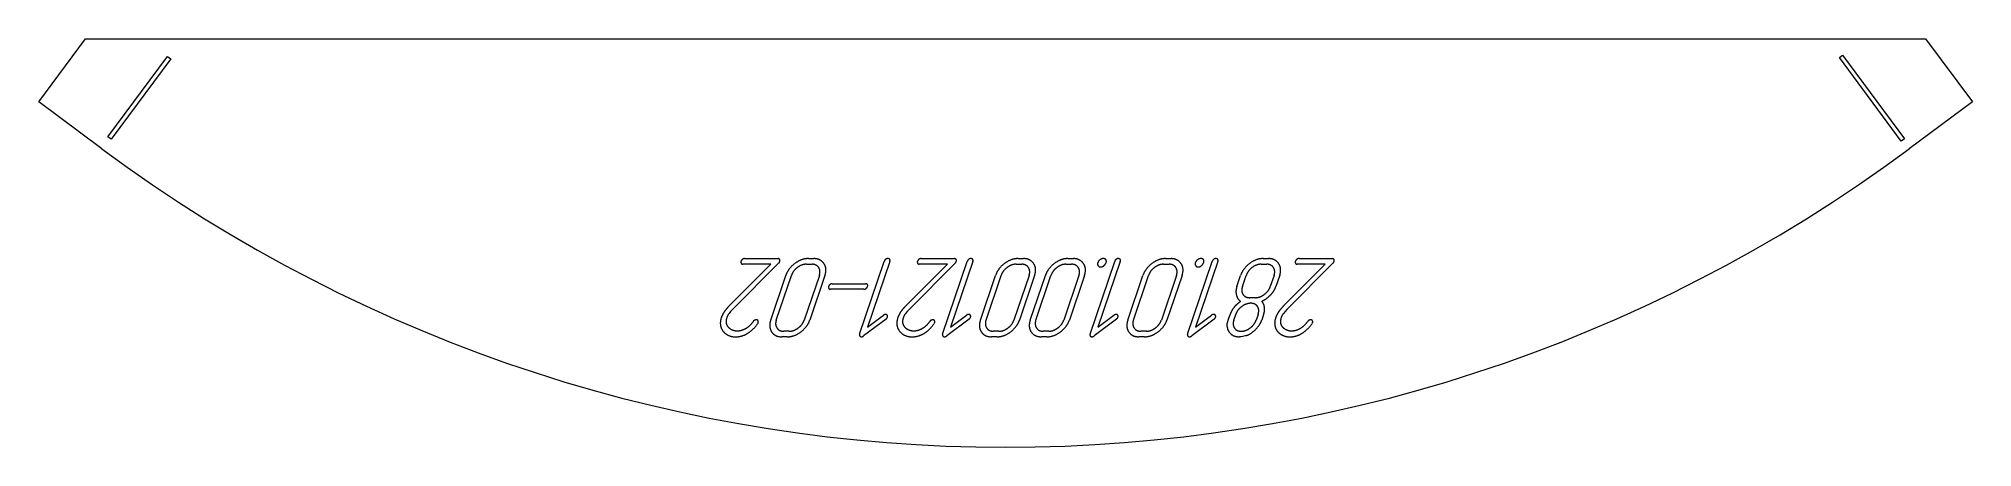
# Model space of a CAD drawing. Header units: millimetres. Extents: x -12 to 481, y -104 to 0.
import ezdxf

# ---------------------------------------------------------------- set-up
doc = ezdxf.new("R2010")
doc.units = ezdxf.units.MM
doc.linetypes.add('K5LT_BASIC', pattern=[0])
doc.layers.add('Engraving', color=7, linetype='Continuous')

msp = doc.modelspace()

# ---------------------------------------------------------------- linework, layer by layer
at = {"color": 143, "linetype": 'K5LT_BASIC', "lineweight": 15, "true_color": 0x33acca}
for p, q in [((-11.9, -16.07), (0, 0)), ((0, 0), (468.99, 0)), ((468.99, 0), (480.9, -16.07)), ((4.17, -27.98), (-11.9, -16.07)), ((480.9, -16.07), (464.83, -27.98))]:
    msp.add_line(p, q, dxfattribs=at)
msp.add_arc((234.5, 283.19), 387.14, 233.4909, 306.5091, dxfattribs=at)
at = {"layer": 'Engraving', "color": 143, "linetype": 'K5LT_BASIC', "lineweight": 15, "true_color": 0x33acca}
for p, q in [((5.75, -24.99), (20.93, -4.5)), ((20.93, -4.5), (21.74, -5.09)), ((447.04, -4.8), (447.84, -4.2)), ((462.76, -26.03), (447.04, -4.8)), ((447.84, -4.2), (463.57, -25.43)), ((21.74, -5.09), (6.56, -25.59)), ((6.56, -25.59), (5.75, -24.99)), ((463.57, -25.43), (462.76, -26.03)), ((164, -68.06), (174.7, -57.37)), ((176.74, -57.05), (164.93, -68.86)), ((174.7, -57.37), (167.54, -57.37)), ((168.02, -55.94), (176.52, -55.94)), ((183.77, -57.37), (185.19, -57.37)), ((184.25, -55.94), (185.67, -55.94)), ((197.31, -75.13), (203.59, -56.65)), ((205.01, -56.65), (199.31, -73.42)), ((208.98, -68.06), (219.68, -57.37)), ((221.72, -57.05), (209.91, -68.86)), ((219.68, -57.37), (212.52, -57.37)), ((213, -55.94), (221.5, -55.94)), ((218.47, -75.13), (224.75, -56.65)), ((226.18, -56.65), (220.48, -73.42)), ((237.21, -57.37), (238.63, -57.37)), ((237.7, -55.94), (239.12, -55.94)), ((249.91, -57.37), (251.33, -57.37)), ((250.4, -55.94), (251.82, -55.94)), ((256.04, -75.13), (262.32, -56.65)), ((263.75, -56.65), (258.05, -73.42)), ((274.78, -57.37), (276.2, -57.37)), ((275.27, -55.94), (276.69, -55.94)), ((280.92, -75.13), (287.19, -56.65)), ((288.62, -56.65), (282.92, -73.42)), ((299.66, -57.37), (301.08, -57.37)), ((300.14, -55.94), (301.56, -55.94)), ((305.29, -68.06), (315.99, -57.37)), ((318.03, -57.05), (306.22, -68.86)), ((315.99, -57.37), (308.83, -57.37)), ((309.31, -55.94), (317.81, -55.94)), ((174.66, -71.58), (178.52, -60.21)), ((176.08, -71.57), (179.95, -60.21)), ((187.06, -60.21), (183.2, -71.57)), ((188.49, -60.21), (184.62, -71.58)), ((198.39, -63.76), (189.86, -63.76)), ((190.35, -62.34), (198.87, -62.34)), ((228.11, -71.58), (231.97, -60.21)), ((229.53, -71.57), (233.39, -60.21)), ((240.51, -60.21), (236.65, -71.57)), ((241.93, -60.21), (238.07, -71.58)), ((240.81, -71.58), (244.67, -60.21)), ((242.23, -71.57), (246.09, -60.21)), ((253.21, -60.21), (249.35, -71.57)), ((254.63, -60.21), (250.77, -71.58)), ((265.68, -71.58), (269.54, -60.21)), ((267.1, -71.57), (270.96, -60.21)), ((278.08, -60.21), (274.22, -71.57)), ((279.5, -60.21), (275.64, -71.58)), ((293.46, -63.05), (294.43, -60.21)), ((294.89, -63.05), (295.85, -60.21)), ((302.95, -60.21), (301.99, -63.05)), ((304.38, -60.2), (303.41, -63.05)), ((164.93, -68.86), (164.44, -69.41)), ((209.91, -68.86), (209.42, -69.41)), ((298.18, -65.89), (296.76, -65.89)), ((306.22, -68.86), (305.73, -69.41)), ((164.44, -69.41), (164.06, -69.91)), ((171.46, -72.21), (171.33, -72.47)), ((204.05, -71.36), (198.35, -75.63)), ((199.31, -73.42), (203.39, -70.37)), ((209.42, -69.41), (209.04, -69.91)), ((216.44, -72.21), (216.31, -72.47)), ((225.21, -71.36), (219.51, -75.63)), ((220.48, -73.42), (224.56, -70.37)), ((262.78, -71.36), (257.08, -75.63)), ((258.05, -73.42), (262.13, -70.37)), ((287.65, -71.36), (281.95, -75.63)), ((282.92, -73.42), (287, -70.37)), ((290.99, -73.24), (291.03, -72.48)), ((291.03, -72.48), (291.12, -72.03)), ((291.12, -72.03), (291.27, -71.59)), ((291.27, -71.59), (291.76, -70.14)), ((292.69, -71.59), (293.18, -70.14)), ((298.87, -70.14), (298.37, -71.59)), ((300.29, -70.15), (299.79, -71.6)), ((305.73, -69.41), (305.35, -69.91)), ((312.75, -72.21), (312.62, -72.47)), ((178.91, -75.84), (177.49, -75.84)), ((179.39, -74.42), (177.97, -74.42)), ((232.36, -75.84), (230.93, -75.84)), ((232.84, -74.42), (231.42, -74.42)), ((245.06, -75.84), (243.63, -75.84)), ((245.54, -74.42), (244.12, -74.42)), ((269.93, -75.84), (268.51, -75.84)), ((270.41, -74.42), (268.99, -74.42)), ((294.54, -75.84), (294.1, -75.84)), ((295.02, -75.77), (294.54, -75.84)), ((295.85, -75.55), (295.02, -75.77))]:
    msp.add_line(p, q, dxfattribs=at)
for points in [[(167.07, -56.65), (166.99, -56.91), (167.14, -57.14)], [(167.42, -56.17), (167.16, -56.4), (167.07, -56.65)], [(167.14, -57.14), (167.29, -57.37), (167.54, -57.37)], [(168.02, -55.94), (167.68, -55.94), (167.42, -56.17)], [(176.94, -56.17), (176.78, -55.94), (176.52, -55.94)], [(176.74, -57.05), (176.89, -56.91), (176.96, -56.71)], [(176.96, -56.71), (177.06, -56.41), (176.94, -56.17)], [(180.8, -57.2), (179.12, -58.46), (178.52, -60.21)], [(181.49, -58.18), (180.36, -58.99), (179.95, -60.21)], [(184.25, -55.94), (182.47, -55.94), (180.8, -57.2)], [(183.77, -57.37), (182.62, -57.37), (181.49, -58.18)], [(186.88, -58.21), (186.31, -57.37), (185.19, -57.37)], [(188.2, -57.18), (187.31, -55.94), (185.67, -55.94)], [(187.06, -60.21), (187.45, -59.06), (186.88, -58.21)], [(188.49, -60.21), (189.1, -58.41), (188.2, -57.18)], [(203.97, -56.11), (203.7, -56.31), (203.59, -56.65)], [(204.54, -55.94), (204.23, -55.94), (203.97, -56.11)], [(204.98, -56.11), (204.67, -55.94), (204.54, -55.94)], [(205.01, -56.65), (205.14, -56.28), (204.98, -56.11)], [(212.05, -56.65), (211.96, -56.91), (212.11, -57.14)], [(212.4, -56.17), (212.14, -56.4), (212.05, -56.65)], [(212.11, -57.14), (212.26, -57.37), (212.52, -57.37)], [(213, -55.94), (212.66, -55.94), (212.4, -56.17)], [(221.92, -56.17), (221.76, -55.94), (221.5, -55.94)], [(221.72, -57.05), (221.87, -56.91), (221.94, -56.71)], [(221.94, -56.71), (222.04, -56.41), (221.92, -56.17)], [(225.14, -56.11), (224.87, -56.31), (224.75, -56.65)], [(225.71, -55.94), (225.39, -55.94), (225.14, -56.11)], [(226.15, -56.11), (225.83, -55.94), (225.71, -55.94)], [(226.18, -56.65), (226.3, -56.28), (226.15, -56.11)], [(234.24, -57.2), (232.56, -58.46), (231.97, -60.21)], [(234.94, -58.18), (233.81, -58.99), (233.39, -60.21)], [(237.7, -55.94), (235.92, -55.94), (234.24, -57.2)], [(237.21, -57.37), (236.06, -57.37), (234.94, -58.18)], [(240.33, -58.21), (239.76, -57.37), (238.63, -57.37)], [(241.65, -57.18), (240.75, -55.94), (239.12, -55.94)], [(240.51, -60.21), (240.9, -59.06), (240.33, -58.21)], [(241.93, -60.21), (242.54, -58.41), (241.65, -57.18)], [(246.94, -57.2), (245.26, -58.46), (244.67, -60.21)], [(247.64, -58.18), (246.51, -58.99), (246.09, -60.21)], [(250.4, -55.94), (248.62, -55.94), (246.94, -57.2)], [(249.91, -57.37), (248.76, -57.37), (247.64, -58.18)], [(253.03, -58.21), (252.46, -57.37), (251.33, -57.37)], [(254.35, -57.18), (253.45, -55.94), (251.82, -55.94)], [(253.21, -60.21), (253.6, -59.06), (253.03, -58.21)], [(254.63, -60.21), (255.24, -58.41), (254.35, -57.18)], [(258, -57.01), (257.87, -57.39), (258.1, -57.73)], [(258.52, -56.28), (258.13, -56.62), (258, -57.01)], [(258.1, -57.73), (258.32, -58.07), (258.7, -58.07)], [(259.43, -55.94), (258.92, -55.94), (258.52, -56.28)], [(258.7, -58.07), (259.23, -58.07), (259.64, -57.66)], [(260.11, -56.24), (259.93, -55.94), (259.43, -55.94)], [(259.64, -57.66), (260.05, -57.25), (260.13, -57.01)], [(260.13, -57.01), (260.28, -56.58), (260.11, -56.24)], [(262.71, -56.11), (262.44, -56.31), (262.32, -56.65)], [(263.28, -55.94), (262.96, -55.94), (262.71, -56.11)], [(263.72, -56.11), (263.4, -55.94), (263.28, -55.94)], [(263.75, -56.65), (263.87, -56.28), (263.72, -56.11)], [(271.81, -57.2), (270.13, -58.46), (269.54, -60.21)], [(272.51, -58.18), (271.38, -58.99), (270.96, -60.21)], [(275.27, -55.94), (273.49, -55.94), (271.81, -57.2)], [(274.78, -57.37), (273.63, -57.37), (272.51, -58.18)], [(277.9, -58.21), (277.33, -57.37), (276.2, -57.37)], [(279.22, -57.18), (278.32, -55.94), (276.69, -55.94)], [(278.08, -60.21), (278.47, -59.06), (277.9, -58.21)], [(279.5, -60.21), (280.11, -58.41), (279.22, -57.18)], [(282.87, -57.01), (282.74, -57.39), (282.97, -57.73)], [(283.39, -56.28), (283, -56.62), (282.87, -57.01)], [(282.97, -57.73), (283.19, -58.07), (283.57, -58.07)], [(284.3, -55.94), (283.79, -55.94), (283.39, -56.28)], [(283.57, -58.07), (284.1, -58.07), (284.51, -57.66)], [(284.98, -56.24), (284.8, -55.94), (284.3, -55.94)], [(284.51, -57.66), (284.92, -57.25), (285, -57.01)], [(285, -57.01), (285.15, -56.58), (284.98, -56.24)], [(287.58, -56.11), (287.31, -56.31), (287.19, -56.65)], [(288.15, -55.94), (287.83, -55.94), (287.58, -56.11)], [(288.59, -56.11), (288.28, -55.94), (288.15, -55.94)], [(288.62, -56.65), (288.74, -56.28), (288.59, -56.11)], [(296.7, -57.19), (295.03, -58.43), (294.43, -60.21)], [(297.36, -58.19), (296.26, -59.01), (295.85, -60.21)], [(300.14, -55.94), (298.36, -55.94), (296.7, -57.19)], [(299.66, -57.37), (298.46, -57.37), (297.36, -58.19)], [(302.77, -58.21), (302.2, -57.37), (301.08, -57.37)], [(304.09, -57.18), (303.19, -55.94), (301.56, -55.94)], [(302.95, -60.21), (303.34, -59.06), (302.77, -58.21)], [(304.38, -60.2), (304.98, -58.41), (304.09, -57.18)], [(308.36, -56.65), (308.27, -56.91), (308.42, -57.14)], [(308.71, -56.17), (308.45, -56.4), (308.36, -56.65)], [(308.42, -57.14), (308.57, -57.37), (308.83, -57.37)], [(309.31, -55.94), (308.97, -55.94), (308.71, -56.17)], [(318.23, -56.17), (318.07, -55.94), (317.81, -55.94)], [(318.03, -57.05), (318.18, -56.91), (318.25, -56.71)], [(318.25, -56.71), (318.35, -56.41), (318.23, -56.17)], [(189.39, -63.05), (189.31, -63.31), (189.46, -63.54)], [(189.74, -62.57), (189.48, -62.8), (189.39, -63.05)], [(189.46, -63.54), (189.61, -63.76), (189.86, -63.76)], [(190.35, -62.34), (190, -62.34), (189.74, -62.57)], [(198.39, -63.76), (198.74, -63.76), (199.02, -63.49)], [(199.33, -62.54), (199.2, -62.34), (198.87, -62.34)], [(199.02, -63.49), (199.29, -63.21), (199.34, -63.05)], [(199.34, -63.05), (199.44, -62.77), (199.33, -62.54)], [(293.46, -63.05), (293.06, -64.24), (293.36, -65.3)], [(294.89, -63.05), (294.48, -64.22), (295.02, -65.05)], [(300.47, -65.05), (301.59, -64.22), (301.99, -63.05)], [(302.1, -65.13), (303.04, -64.14), (303.41, -63.05)], [(164, -68.06), (163.18, -68.93), (162.74, -69.6)], [(208.98, -68.06), (208.16, -68.93), (207.72, -69.6)], [(292.78, -68.3), (292.11, -69.1), (291.76, -70.14)], [(294.46, -66.83), (293.44, -67.5), (292.78, -68.3)], [(294.72, -68.12), (293.59, -68.93), (293.18, -70.14)], [(293.36, -65.3), (293.66, -66.36), (294.46, -66.83)], [(297, -67.31), (295.85, -67.31), (294.72, -68.12)], [(295.02, -65.05), (295.55, -65.89), (296.76, -65.89)], [(298.72, -68.13), (298.18, -67.31), (297, -67.31)], [(298.18, -65.89), (299.36, -65.89), (300.47, -65.05)], [(298.87, -70.14), (299.27, -68.96), (298.72, -68.13)], [(299.83, -66.82), (301.17, -66.13), (302.1, -65.13)], [(300.49, -68.28), (300.36, -67.42), (299.83, -66.82)], [(300.29, -70.15), (300.63, -69.14), (300.49, -68.28)], [(305.29, -68.06), (304.47, -68.93), (304.03, -69.6)], [(162.07, -70.96), (161.38, -72.99), (162.56, -74.46)], [(162.74, -69.6), (162.3, -70.27), (162.07, -70.96)], [(163.87, -73.39), (163.05, -72.4), (163.53, -70.96)], [(163.53, -70.96), (163.72, -70.42), (164.06, -69.91)], [(164.83, -74.12), (164.23, -73.85), (163.87, -73.39)], [(168.16, -73.85), (167.12, -74.4), (166.14, -74.4)], [(170.16, -71.99), (169.19, -73.31), (168.16, -73.85)], [(168.59, -75.07), (170.15, -74.2), (171.33, -72.47)], [(170.52, -71.65), (170.32, -71.76), (170.16, -71.99)], [(170.96, -71.52), (170.7, -71.56), (170.52, -71.65)], [(171.41, -71.71), (171.26, -71.52), (170.96, -71.52)], [(171.46, -72.21), (171.57, -71.9), (171.41, -71.71)], [(174.66, -71.58), (174.06, -73.35), (174.9, -74.6)], [(176.08, -71.57), (175.69, -72.74), (176.24, -73.58)], [(176.24, -73.58), (176.79, -74.42), (177.97, -74.42)], [(179.39, -74.42), (180.57, -74.42), (181.69, -73.58)], [(181.69, -73.58), (182.8, -72.75), (183.2, -71.57)], [(182.37, -74.56), (184.04, -73.28), (184.62, -71.58)], [(203.95, -70.15), (203.68, -70.15), (203.39, -70.37)], [(204.38, -70.37), (204.24, -70.15), (203.95, -70.15)], [(204.05, -71.36), (204.39, -70.99), (204.42, -70.88)], [(204.42, -70.88), (204.53, -70.58), (204.38, -70.37)], [(207.05, -70.96), (206.36, -72.99), (207.54, -74.46)], [(207.72, -69.6), (207.28, -70.27), (207.05, -70.96)], [(208.85, -73.39), (208.03, -72.4), (208.51, -70.96)], [(208.51, -70.96), (208.7, -70.42), (209.04, -69.91)], [(209.81, -74.12), (209.21, -73.85), (208.85, -73.39)], [(213.14, -73.85), (212.1, -74.4), (211.12, -74.4)], [(215.14, -71.99), (214.17, -73.31), (213.14, -73.85)], [(213.57, -75.07), (215.13, -74.2), (216.31, -72.47)], [(215.5, -71.65), (215.3, -71.76), (215.14, -71.99)], [(215.94, -71.52), (215.68, -71.56), (215.5, -71.65)], [(216.39, -71.71), (216.24, -71.52), (215.94, -71.52)], [(216.44, -72.21), (216.55, -71.9), (216.39, -71.71)], [(225.11, -70.15), (224.84, -70.15), (224.56, -70.37)], [(225.55, -70.37), (225.41, -70.15), (225.11, -70.15)], [(225.21, -71.36), (225.55, -70.99), (225.59, -70.88)], [(225.59, -70.88), (225.69, -70.58), (225.55, -70.37)], [(228.11, -71.58), (227.5, -73.35), (228.34, -74.6)], [(229.53, -71.57), (229.13, -72.74), (229.69, -73.58)], [(229.69, -73.58), (230.24, -74.42), (231.42, -74.42)], [(232.84, -74.42), (234.02, -74.42), (235.13, -73.58)], [(235.13, -73.58), (236.25, -72.75), (236.65, -71.57)], [(235.82, -74.56), (237.49, -73.28), (238.07, -71.58)], [(240.81, -71.58), (240.2, -73.35), (241.04, -74.6)], [(242.23, -71.57), (241.83, -72.74), (242.39, -73.58)], [(242.39, -73.58), (242.94, -74.42), (244.12, -74.42)], [(245.54, -74.42), (246.72, -74.42), (247.83, -73.58)], [(247.83, -73.58), (248.95, -72.75), (249.35, -71.57)], [(248.52, -74.56), (250.19, -73.28), (250.77, -71.58)], [(262.68, -70.15), (262.41, -70.15), (262.13, -70.37)], [(263.12, -70.37), (262.98, -70.15), (262.68, -70.15)], [(262.78, -71.36), (263.12, -70.99), (263.16, -70.88)], [(263.16, -70.88), (263.26, -70.58), (263.12, -70.37)], [(265.68, -71.58), (265.07, -73.35), (265.91, -74.6)], [(267.1, -71.57), (266.7, -72.74), (267.26, -73.58)], [(267.26, -73.58), (267.81, -74.42), (268.99, -74.42)], [(270.41, -74.42), (271.59, -74.42), (272.7, -73.58)], [(272.7, -73.58), (273.82, -72.75), (274.22, -71.57)], [(273.39, -74.56), (275.06, -73.28), (275.64, -71.58)], [(287.55, -70.15), (287.28, -70.15), (287, -70.37)], [(287.99, -70.37), (287.85, -70.15), (287.55, -70.15)], [(287.65, -71.36), (287.99, -70.99), (288.03, -70.88)], [(288.03, -70.88), (288.13, -70.58), (287.99, -70.37)], [(290.99, -73.24), (291.05, -74.01), (291.47, -74.6)], [(292.69, -71.59), (292.29, -72.77), (292.83, -73.59)], [(292.83, -73.59), (293.38, -74.42), (294.56, -74.42)], [(294.56, -74.42), (295.74, -74.42), (296.85, -73.6)], [(296.85, -73.6), (297.97, -72.78), (298.37, -71.59)], [(297.53, -74.61), (299.24, -73.24), (299.79, -71.6)], [(303.35, -70.96), (302.66, -72.99), (303.84, -74.46)], [(304.03, -69.6), (303.59, -70.27), (303.35, -70.96)], [(305.16, -73.39), (304.33, -72.4), (304.82, -70.96)], [(304.82, -70.96), (305, -70.42), (305.35, -69.91)], [(306.12, -74.12), (305.52, -73.85), (305.16, -73.39)], [(309.44, -73.85), (308.41, -74.4), (307.43, -74.4)], [(311.45, -71.99), (310.47, -73.31), (309.44, -73.85)], [(309.88, -75.07), (311.43, -74.2), (312.62, -72.47)], [(311.81, -71.65), (311.61, -71.76), (311.45, -71.99)], [(312.25, -71.52), (311.99, -71.56), (311.81, -71.65)], [(312.7, -71.71), (312.55, -71.52), (312.25, -71.52)], [(312.75, -72.21), (312.86, -71.9), (312.7, -71.71)], [(162.56, -74.46), (163.69, -75.85), (165.72, -75.85)], [(166.14, -74.4), (165.43, -74.4), (164.83, -74.12)], [(165.72, -75.85), (167.2, -75.85), (168.59, -75.07)], [(174.9, -74.6), (175.74, -75.84), (177.49, -75.84)], [(178.91, -75.84), (180.7, -75.84), (182.37, -74.56)], [(197.31, -75.13), (197.2, -75.44), (197.36, -75.63)], [(197.36, -75.63), (197.51, -75.82), (197.8, -75.82)], [(197.8, -75.82), (198.08, -75.82), (198.35, -75.63)], [(207.54, -74.46), (208.67, -75.85), (210.7, -75.85)], [(211.12, -74.4), (210.41, -74.4), (209.81, -74.12)], [(210.7, -75.85), (212.18, -75.85), (213.57, -75.07)], [(218.47, -75.13), (218.37, -75.44), (218.52, -75.63)], [(218.52, -75.63), (218.68, -75.82), (218.96, -75.82)], [(218.96, -75.82), (219.25, -75.82), (219.51, -75.63)], [(228.34, -74.6), (229.19, -75.84), (230.93, -75.84)], [(232.36, -75.84), (234.15, -75.84), (235.82, -74.56)], [(241.04, -74.6), (241.89, -75.84), (243.63, -75.84)], [(245.06, -75.84), (246.85, -75.84), (248.52, -74.56)], [(256.04, -75.13), (255.94, -75.44), (256.09, -75.63)], [(256.09, -75.63), (256.25, -75.82), (256.53, -75.82)], [(256.53, -75.82), (256.82, -75.82), (257.08, -75.63)], [(265.91, -74.6), (266.76, -75.84), (268.51, -75.84)], [(269.93, -75.84), (271.72, -75.84), (273.39, -74.56)], [(280.92, -75.13), (280.81, -75.44), (280.96, -75.63)], [(280.96, -75.63), (281.12, -75.82), (281.4, -75.82)], [(281.4, -75.82), (281.69, -75.82), (281.95, -75.63)], [(291.47, -74.6), (292.34, -75.84), (294.1, -75.84)], [(295.85, -75.55), (296.69, -75.24), (297.53, -74.61)], [(303.84, -74.46), (304.98, -75.85), (307.01, -75.85)], [(307.43, -74.4), (306.72, -74.4), (306.12, -74.12)], [(307.01, -75.85), (308.49, -75.85), (309.88, -75.07)]]:
    msp.add_open_spline(points, degree=2, dxfattribs=at)

doc.saveas('drawing.dxf')
